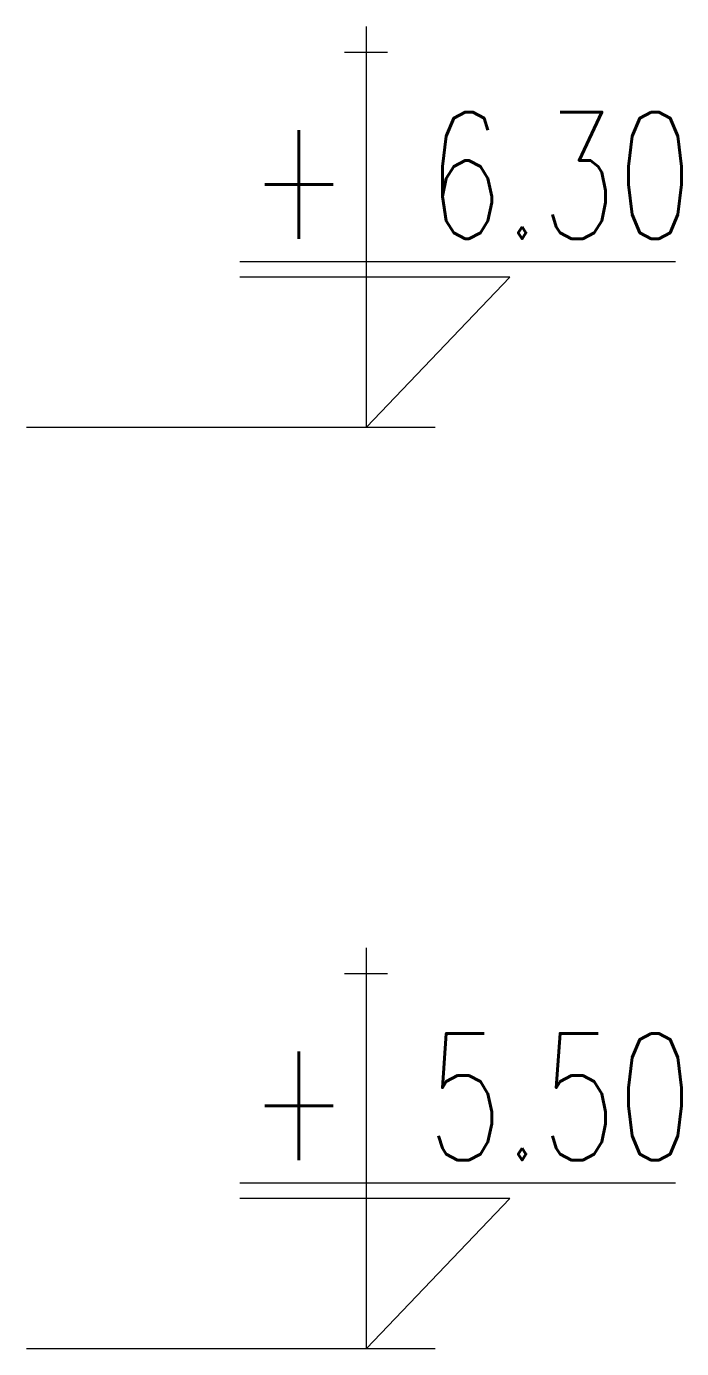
# Model space of a CAD drawing. Header units: millimetres. Extents: x 2016.56 to 2021.8, y 13721.83 to 13722.48.
# Drawn here: x 2021.32858 to 2021.33997, y 13722.04494 to 13722.0679 of the extents above; entities that cross this region are included whole.
import ezdxf

# ---------------------------------------------------------------- set-up
doc = ezdxf.new("R2010")
doc.units = ezdxf.units.MM
doc.layers.add('TEXT', color=7, linetype='Continuous', lineweight=20)
doc.styles.get("Standard").update_dxf_attribs({"font": 'txt.shx', "width": 0.7, "height": 11})

msp = doc.modelspace()

# ---------------------------------------------------------------- linework, layer by layer
at = {"layer": 'TEXT'}
for p, q in [((2021.334491, 13722.060938), (2021.334491, 13722.067899)), ((2021.334108, 13722.06745), (2021.33486, 13722.06745)), ((2021.339865, 13722.063811), (2021.33229, 13722.063811)), ((2021.336985, 13722.063543), (2021.33229, 13722.063543)), ((2021.334491, 13722.060938), (2021.336985, 13722.063543)), ((2021.328581, 13722.060938), (2021.335687, 13722.060938)), ((2021.334491, 13722.044938), (2021.334491, 13722.051899)), ((2021.334108, 13722.05145), (2021.33486, 13722.05145)), ((2021.339865, 13722.047811), (2021.33229, 13722.047811)), ((2021.336985, 13722.047543), (2021.33229, 13722.047543)), ((2021.334491, 13722.044938), (2021.336985, 13722.047543)), ((2021.328581, 13722.044938), (2021.335687, 13722.044938))]:
    msp.add_line(p, q, dxfattribs=at)

# ---------------------------------------------------------------- texts
at = {"layer": 'TEXT', "width": 0.7}
for s, p in [('+ 6.30', (2021.332459, 13722.064211)), ('+ 5.50', (2021.332459, 13722.048211))]:
    msp.add_text(s, height=0.0022, dxfattribs=at).set_placement(p)

doc.saveas('drawing.dxf')
